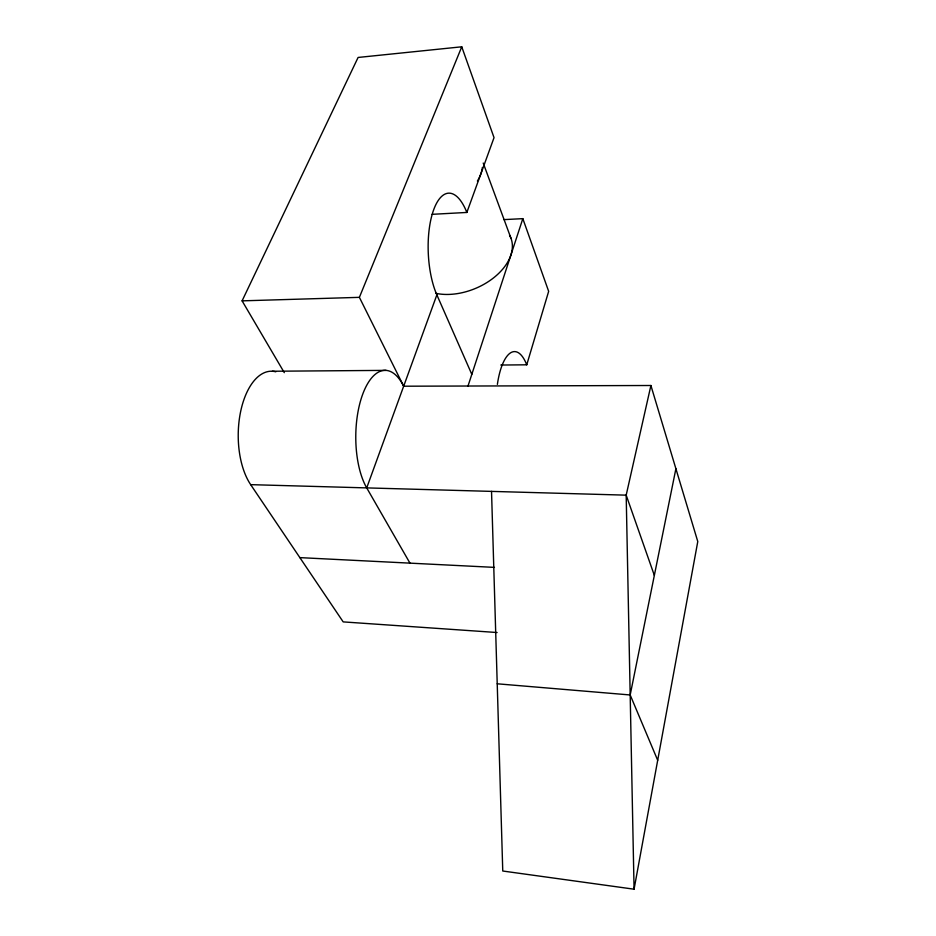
<?xml version="1.0" encoding="UTF-8"?>
<svg xmlns="http://www.w3.org/2000/svg" width="936" height="936" viewBox="0 0 936 936"><rect width="100%" height="100%" fill="white"/><g stroke="black" fill="none" stroke-linecap="round" stroke-linejoin="round"><path stroke-width="1.4" d="M491.529 491.388L502.761 871.018L634.07 889.2L697.776 541.546L650.906 385.503L403.673 386.205A65.309 28.665 -89.3 0 0 362.536 394.688A65.309 28.665 -89.3 0 0 366.713 487.89L409.968 563.144M657.692 760.278L630.185 694.968L675.897 468.725M650.906 385.503L626.184 495.156L634.07 889.2M497.379 384.368A52.357 18.416 -89.8 0 1 526.746 364.806L548.66 291.342L522.826 218.65L503.942 219.621M467.883 386.369L522.826 218.65M366.713 487.89L436.866 294.887A59.272 23.049 87.4 0 1 433.649 209.851A59.272 23.049 87.4 0 1 466.842 212.449L494.032 137.639L461.752 46.8L358.09 57.459L242.096 300.854L284.298 372.657M403.673 386.205L359.389 297.344L461.752 46.8M432.139 214.321L466.842 212.449M242.096 300.854L359.389 297.344M500.83 365.04L526.746 364.806M272.399 371.241L386.041 370.375M275.792 371.803A63.075 32.503 -89.2 0 0 240.926 410.225A63.075 32.503 -89.2 0 0 250.672 484.649L626.184 495.156L654.346 575.394M299.859 557.622L494.442 567.38M497.098 632.525L343.184 621.89L250.672 484.649M497.227 683.795L630.185 694.968M436.866 294.887L471.814 374.353M483.222 163.051L510.997 238.329M482.368 167.439A55.189 32.842 -22.8 0 1 477.407 181.046M509.547 235.264A52.17 33.298 -22.7 0 1 493.646 277.816A52.17 33.298 -22.7 0 1 435.93 293.354"/></g></svg>
